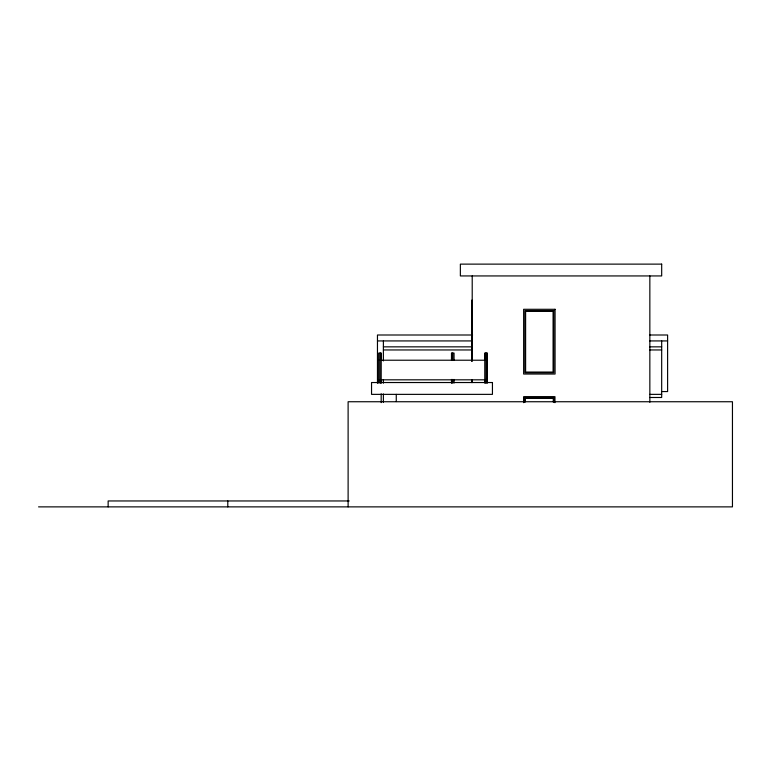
<?xml version="1.0" encoding="UTF-8"?>
<svg xmlns="http://www.w3.org/2000/svg" width="771" height="771" viewBox="0 0 771 771"><rect width="100%" height="100%" fill="white"/><g stroke="black" fill="none" stroke-linecap="round" stroke-linejoin="round"><path stroke-width="1.16" d="M472.209 300.276L471.592 300.276L471.592 360.963M471.592 302.251L472.209 302.251M472.575 335L377.462 335L377.462 383.322M649.548 335L667.609 335L667.609 391.562L661.682 391.562M377.462 340.927L472.151 340.927M649.693 340.927L667.609 340.927M383.389 346.844L472.151 346.844M649.693 346.844L661.682 346.844M383.389 349.957L472.209 349.957M649.847 349.957L661.682 349.957M378.677 360.221L484.776 360.221M378.677 379.824L484.776 379.824M649.847 394.366L661.682 394.366M649.693 397.489L661.682 397.489L661.682 340.927M349.224 500.957L108.142 500.957L108.142 506.875M38.55 506.875L732.45 506.875L732.45 401.739L348.116 401.739L348.116 506.875M649.847 275.941L649.847 402.289M554.966 402.664L554.966 396.67L523.634 396.67L523.634 402.664M554.108 402.289L554.108 397.528L524.492 397.528L524.492 402.289M553.27 401.97L553.27 398.366L525.33 398.366L525.33 401.97M487.33 383.033L487.33 353.089L484.776 353.089L484.776 383.033M486.887 353.089L486.887 383.033M486.048 353.089L486.048 383.033M485.219 353.089L485.219 360.279M485.219 379.438L485.219 383.033M472.209 275.941L472.209 360.973M472.209 379.534L472.209 382.532M472.054 302.251L472.054 360.963M472.054 379.534L472.054 382.532M471.91 302.251L471.91 360.963M471.91 379.534L471.91 382.532M471.592 380.132L471.592 382.532M454.052 360.279L454.052 353.089L451.488 353.089L451.488 360.279M454.052 379.438L454.052 383.033M452.77 353.089L452.77 360.279M452.77 379.438L452.77 383.033M451.931 353.089L451.931 360.279M451.931 379.438L451.931 383.033M451.488 379.438L451.488 383.033M396.265 394.366L396.265 401.556M383.389 340.927L383.389 360.944M383.389 379.573L383.389 383.177M383.389 393.991L383.389 402.404M381.182 383.177L381.231 353.089L378.677 353.089L378.677 383.033M381.182 393.836L381.182 402.626M380.787 353.089L380.787 360.279M380.787 379.438L380.787 383.033M379.949 353.089L379.949 383.033M227.792 500.957L227.792 506.875M661.682 264.125L460.364 264.125L460.364 275.941L661.682 275.941L661.682 264.125M555.072 309.296L523.634 309.296L523.634 374.031L555.072 374.031L555.072 309.296M553.78 310.588L524.926 310.588L524.926 372.74L553.78 372.74L553.78 310.588M553.086 311.282L525.61 311.282L525.61 372.056L553.086 372.056L553.086 311.282M492.438 382.532L371.545 382.532L371.545 394.366L492.438 394.366L492.438 382.532"/></g></svg>
